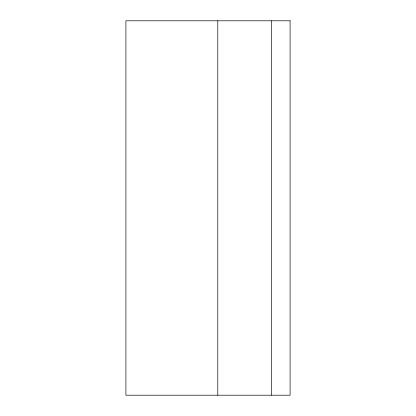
<?xml version="1.0" encoding="UTF-8"?>
<svg xmlns="http://www.w3.org/2000/svg" width="416" height="416" viewBox="0 0 416 416"><rect width="100%" height="100%" fill="white"/><g stroke="black" fill="none" stroke-linecap="round" stroke-linejoin="round"><path stroke-width="0.62" d="M271.367 20.8L271.367 395.2M217.792 20.8L217.792 395.2M290.087 20.8L125.913 20.8L125.913 395.2L290.087 395.2L290.087 20.8"/></g></svg>
